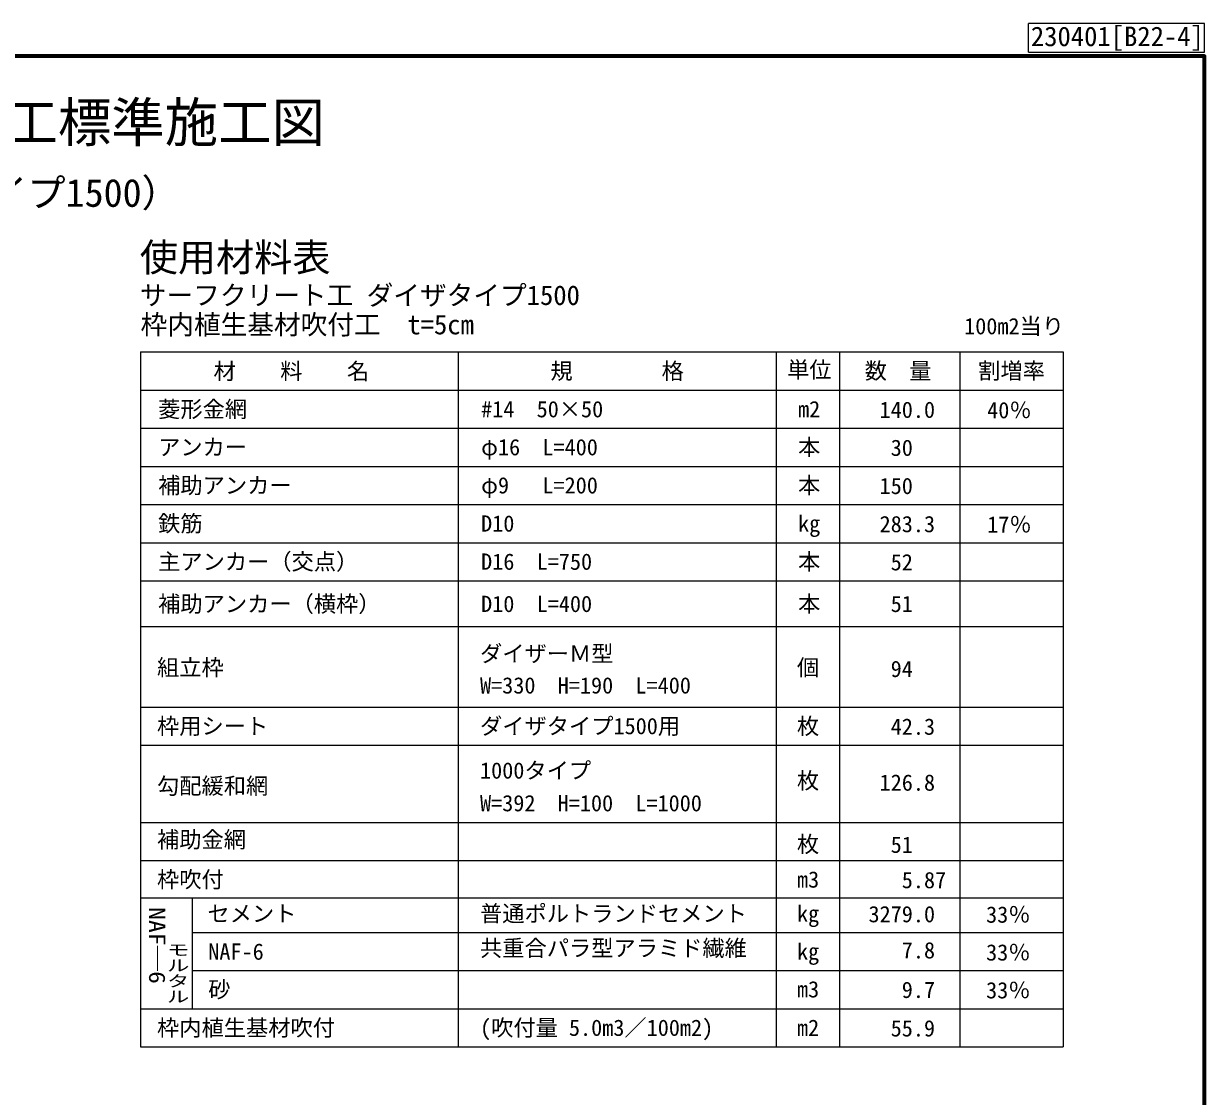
# Model space of a CAD drawing. Units: millimetres, scale not verified. Extents: x 400 to 16400, y 400 to 11650.
# Drawn here: x 10207 to 16400, y 6025 to 11650 of the extents above; entities that cross this region are included whole.
import ezdxf
from ezdxf.enums import TextEntityAlignment as Align

# ---------------------------------------------------------------- set-up
doc = ezdxf.new("R2010")
doc.units = ezdxf.units.MM
doc.header["$LTSCALE"] = 40
for name, color, linetype, lineweight in [('C-DOC', 3, 'Continuous', 25), ('C-MTR-FRAM', 5, 'Continuous', 25), ('C-MTR-LINE', 5, 'Continuous', 13), ('C-TTL', 2, 'Continuous', 70)]:
    doc.layers.add(name, color=color, linetype=linetype, lineweight=lineweight)
for name, color, linetype in [('C-MTR', 5, 'Continuous'), ('C-MTR-TXT', 5, 'Continuous'), ('C-TTL-TXT', 7, 'Continuous')]:
    doc.layers.add(name, color=color, linetype=linetype)
doc.styles.add('@ＭＳ ゴシック', font='')
doc.styles.add('ＭＳ ゴシック', font='')
doc.styles.get('@ＭＳ ゴシック').set_extended_font_data('@MS Gothic')
doc.styles.get('ＭＳ ゴシック').set_extended_font_data('MS Gothic')

msp = doc.modelspace()

# ---------------------------------------------------------------- linework, layer by layer
at = {"layer": 'C-DOC'}
for p, q in [((15478.15, 11500), (15478.15, 11650)), ((16400, 11650), (15478.15, 11650)), ((16400, 11500), (16400, 11650)), ((15478.15, 11500), (16400, 11500))]:
    msp.add_line(p, q, dxfattribs=at)
at = {"layer": 'C-MTR-FRAM'}
for p, q in [((10820.38, 9928.53), (10820.38, 6284.06)), ((10820.38, 9928.53), (15659.17, 9928.53)), ((15659.17, 9928.53), (15659.17, 6284.06)), ((10820.38, 6284.06), (15659.17, 6284.06))]:
    msp.add_line(p, q, dxfattribs=at)
at = {"layer": 'C-MTR-LINE'}
for p, q in [((12487.05, 9928.53), (12487.05, 6284.06)), ((14153.71, 9928.53), (14153.71, 6284.06)), ((14487.05, 9928.53), (14487.05, 6284.06)), ((15117.33, 9928.53), (15117.33, 6284.06)), ((10820.38, 9728.31), (15659.17, 9728.31)), ((10820.38, 9528.34), (15659.17, 9528.34)), ((10820.38, 9328.24), (15659.17, 9328.24)), ((10820.38, 9128.15), (15659.17, 9128.15)), ((10820.38, 8928.05), (15659.17, 8928.05)), ((10820.38, 8727.96), (15659.17, 8727.96)), ((10820.38, 8489.12), (15659.17, 8489.12)), ((10820.38, 8066.01), (15659.17, 8066.01)), ((12212.48, 8066.01), (12215.31, 8066.01)), ((10820.38, 7865.92), (15659.17, 7865.92)), ((10820.38, 7461.62), (15659.17, 7461.62)), ((10820.38, 7261.52), (15659.17, 7261.52)), ((10820.38, 7065.54), (15659.17, 7065.54)), ((11091.33, 7065.54), (11091.33, 6484.15)), ((11091.33, 6884.34), (15659.17, 6884.34)), ((11091.33, 6684.25), (15659.17, 6684.25)), ((10820.38, 6484.15), (15659.17, 6484.15))]:
    msp.add_line(p, q, dxfattribs=at)
at = {"layer": 'C-TTL'}
msp.add_lwpolyline([(400, 400), (16400, 400), (16400, 11480), (400, 11480)], close=True, dxfattribs=at)

# ---------------------------------------------------------------- texts
at = {"layer": 'C-DOC', "style": 'ＭＳ ゴシック'}
msp.add_text('230401[B22-4]', height=102.6, dxfattribs=at).set_placement((15490, 11501.01), align=Align.BOTTOM_LEFT)
at = {"layer": 'C-MTR', "style": 'ＭＳ ゴシック'}
for s, height, p in [('使用材料表', 146.6, (10816.64, 10307.01)), ('サーフクリート工 ダイザタイプ1500', 102.6, (10816.64, 10143.76)), ('枠内植生基材吹付工\u3000t=5cm', 102.6, (10820.38, 9989.93)), ('100m2当り', 85.53, (15139.89, 9995.19))]:
    msp.add_text(s, height=height, dxfattribs=at).set_placement(p, align=Align.BOTTOM_LEFT)
at = {"layer": 'C-MTR', "style": '@ＭＳ ゴシック'}
for s, width, p in [('NAF｜6', 1.15, (10839.48, 6614.95)), ('\u3000\u3000モルタル', 0.7, (10947.61, 6508.35))]:
    msp.add_text(s, height=85.53, rotation=270, dxfattribs=dict(at, width=width)).set_placement(p, align=Align.BOTTOM_RIGHT)
at = {"layer": 'C-MTR-TXT', "style": 'ＭＳ ゴシック'}
for s, p in [('材\u3000\u3000料\u3000\u3000名', (11203.14, 9759)), ('規\u3000\u3000\u3000\u3000格', (12970.03, 9760.09)), ('単位', (14211.29, 9767.1)), ('数\u3000量', (14618.63, 9761.07)), ('割増率', (15213.84, 9761.07)), ('菱形金網', (10912.6, 9560)), ('#14\u300050×50', (12606.65, 9560)), ('40％', (15260.76, 9554.75)), ('アンカー', (10912.6, 9360.74)), ('φ16\u3000L=400', (12606.65, 9360.74)), ('補助アンカー', (10912.6, 9160.64)), ('φ9 \u3000L=200', (12606.65, 9160.64)), ('鉄筋', (10912.6, 8960.55)), ('D10', (12606.65, 8960.55)), ('17％', (15260.76, 8955.3)), ('主アンカー（交点）', (10912.6, 8760.45)), ('D16\u3000L=750', (12606.65, 8760.45)), ('ダイザーＭ型  ', (12600.92, 8278.43)), ('組立枠', (10906.87, 8205.37)), ('W=330\u3000H=190\u3000L=400', (12600.92, 8111.6)), ('枠用シート', (10906.87, 7898.41)), ('ダイザタイプ1500用', (12600.92, 7898.41)), ('1000タイプ', (12600.92, 7665.43)), ('勾配緩和網', (10906.87, 7584.63)), ('W=392  H=100  L=1000', (12600.92, 7494.11)), ('補助金網', (10906.87, 7303.24)), ('枠吹付', (10906.87, 7093.92)), ('セメント', (11171.24, 6915.17)), ('普通ポルトランドセメント', (12600.92, 6915.17)), ('33％', (15255.04, 6909.92)), ('NAF-6', (11175.6, 6715.66)), ('共重合パラ型アラミド繊維', (12600.92, 6733.97)), ('33％', (15255.04, 6711.49)), ('砂', (11175.6, 6517.23)), ('33％', (15255.04, 6513.06)), ('(吹付量 5.0m3／100m2)', (12600.92, 6316.55)), ('枠内植生基材吹付', (10906.87, 6316.55))]:
    msp.add_text(s, height=85.53, dxfattribs=at).set_placement(p, align=Align.BOTTOM_LEFT)
for s, p in [('m2', (14327.19, 9559.9)), ('本', (14327.19, 9360.64)), ('本', (14327.19, 9160.55)), ('kg', (14327.19, 8960.45)), ('本', (14327.19, 8760.36)), ('個', (14321.47, 8205.26)), ('枚', (14321.47, 7898.31)), ('枚', (14321.47, 7612.36)), ('枚', (14321.47, 7279.13)), ('m3', (14321.47, 7093.83)), ('kg', (14321.47, 6915.07)), ('kg', (14321.47, 6716.64)), ('m3', (14321.47, 6518.21)), ('m2', (14321.47, 6316.45))]:
    msp.add_text(s, height=85.53, dxfattribs=at).set_placement(p, align=Align.BOTTOM_CENTER)
for s, p in [(' 140.0 ', (15045.64, 9556.93)), ('  30   ', (15045.64, 9357.67)), (' 150   ', (15045.64, 9157.58)), (' 283.3 ', (15045.64, 8957.48)), ('  52   ', (15045.64, 8757.39)), ('  94   ', (15045.64, 8197.95)), ('  42.3 ', (15045.64, 7895.35)), (' 126.8 ', (15045.64, 7602)), ('  51   ', (15045.64, 7276.17)), ('   5.87', (15045.64, 7090.86)), ('3279.0 ', (15045.64, 6912.1)), ('   7.8 ', (15045.64, 6722.75)), ('   9.7 ', (15045.64, 6515.25)), ('  55.9 ', (15045.64, 6313.48))]:
    msp.add_text(s, height=85.53, dxfattribs=at).set_placement(p, align=Align.BOTTOM_RIGHT)
for s, p in [('補助アンカー（横枠）', (10912.6, 8607.52)), ('D10\u3000L=400', (12606.65, 8607.52))]:
    msp.add_text(s, height=85.53, dxfattribs=at).set_placement(p, align=Align.MIDDLE_LEFT)
msp.add_text('本', height=85.53, dxfattribs=at).set_placement((14327.19, 8607.52), align=Align.MIDDLE_CENTER)
msp.add_text('  51   ', height=85.53, dxfattribs=at).set_placement((15045.64, 8607.52), align=Align.MIDDLE_RIGHT)
at = {"layer": 'C-TTL-TXT', "color": 3, "style": 'ＭＳ ゴシック'}
msp.add_text('勾配緩和網併用簡易吹付法枠工標準施工図', height=205.3, dxfattribs=at).set_placement((9126.9, 10968.33), align=Align.BOTTOM_CENTER)
msp.add_text('（サーフクリート工\u3000ダイザタイプ1500）', height=146.6, dxfattribs=at).set_placement((9126.9, 10762.72), align=Align.MIDDLE_CENTER)

doc.saveas('drawing.dxf')
